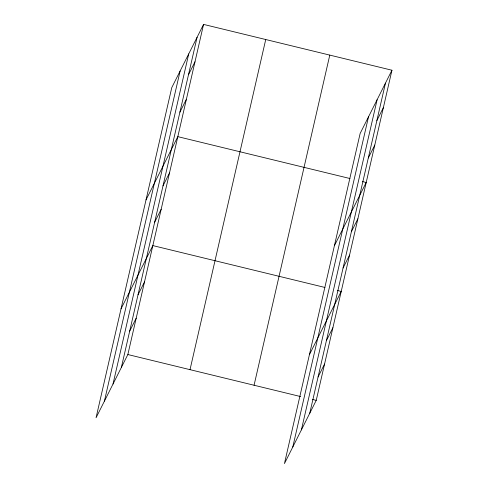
<?xml version="1.0" encoding="UTF-8"?>
<svg xmlns="http://www.w3.org/2000/svg" width="488" height="488" viewBox="0 0 488 488"><rect width="100%" height="100%" fill="white"/><g stroke="black" fill="none" stroke-linecap="round" stroke-linejoin="round"><path stroke-width="0.73" d="M104.401 401.16L180.115 71.028M113.009 384.05L188.722 53.918M121.359 367.446L197.073 37.314M203.563 24.4L171.764 87.633L96.051 417.771L127.856 354.538L203.563 24.4L391.949 70.229L316.236 400.367L284.437 463.6L360.144 133.462L391.949 70.229M190.021 369.66L265.734 39.522M254.071 385.239L329.784 55.107M292.788 446.996L368.501 116.858M301.395 429.885L377.102 99.747M309.746 413.275L385.459 83.143M188.49 74.725L194.986 61.817M179.913 112.142L186.404 99.229M146.022 199.879L177.821 136.646L349.926 178.516M163.004 185.873L169.495 172.959M154.672 222.186L161.168 209.273M121.036 308.825L152.835 245.592L324.941 287.462M138.019 294.819L144.509 281.905M129.686 331.132L136.183 318.219M376.876 120.554L383.367 107.647M368.294 157.972L374.79 145.064M334.402 245.708L366.207 182.475L362.505 181.579M351.384 231.702L357.881 218.789M343.058 268.016L349.554 255.108M309.423 354.654L341.222 291.421L337.525 290.519M326.399 340.648L332.895 327.735M318.072 376.962L324.569 364.048M127.856 354.538L300.693 396.585M312.54 399.465L316.236 400.367"/></g></svg>
